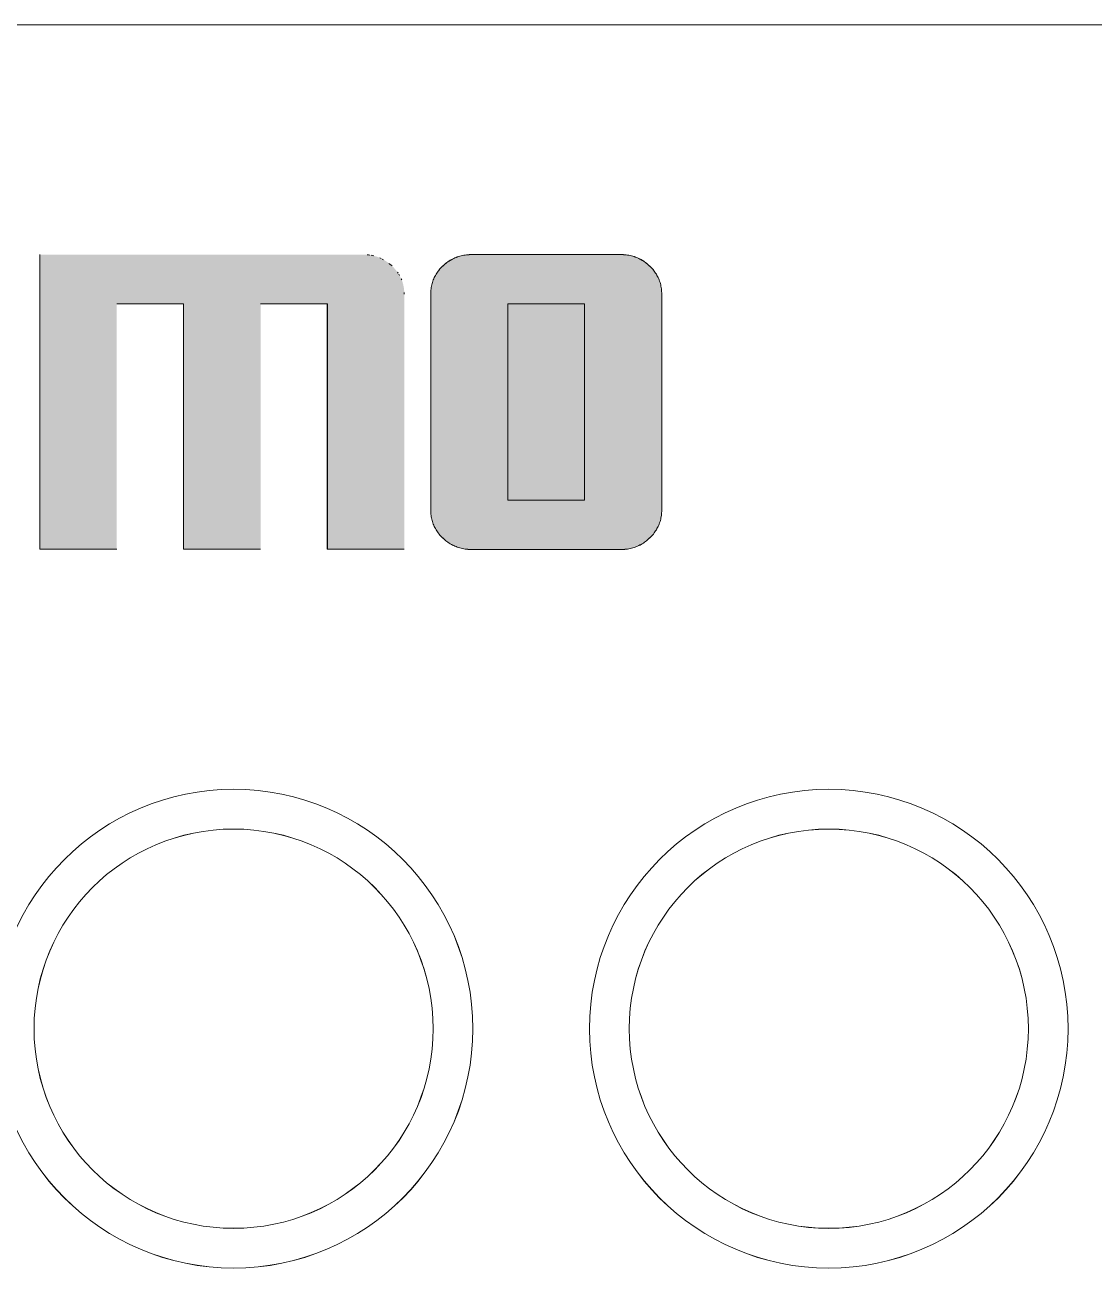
# Model space of a CAD drawing. Header units: millimetres. Extents: x 1359 to 3577, y 1336 to 3557.
# Drawn here: x 3087.07 to 3096.16, y 3298.36 to 3308.93 of the extents above; entities that cross this region are included whole.
import ezdxf
from ezdxf.xclip import XClip

# ---------------------------------------------------------------- set-up
doc = ezdxf.new("R2010")
doc.units = ezdxf.units.MM
doc.header["$XCLIPFRAME"] = 2
doc.layers.add('000-PI-Oprema', color=30, linetype='Continuous', lineweight=5)

# ---------------------------------------------------------------- blocks, each defined once
blk = doc.blocks.new('MF127361_65')
at = {"true_color": 0x231f20}
blk.add_hatch(color=250, dxfattribs=at).paths.add_polyline_path([(143.3082099914551, 195.9500549316406), (144.0589211099678, 195.9500549316406), (144.0589211099678, 194.9922632952531), (143.3082099914551, 194.9922632952531)])
blk = doc.blocks.new('MF127231_61')
at = {"true_color": 0x231f20}
blk.add_hatch(color=250, dxfattribs=at).paths.add_polyline_path([(142.0375080532498, 195.948289320204), (143.2221358451579, 195.948289320204), (143.2221358451579, 194.9904976838165), (142.0375080532498, 194.9904976838165)])

msp = doc.modelspace()

# ---------------------------------------------------------------- hatches: boundary and pattern name
at = {"layer": '000-PI-Oprema', "linetype": 'ByBlock', "lineweight": 0}
for points in [[(3087.197597890527, 3306.976697136848), (3087.197597890527, 3304.471114216056), (3087.85191034926, 3304.471114216056), (3087.85191034926, 3306.558638528488), (3088.419473358068, 3306.558638528488), (3088.419473358068, 3304.471114216056), (3089.073785816801, 3304.471114216056), (3089.073785816801, 3306.558638528488), (3089.641348825609, 3306.558638528488), (3089.641348825609, 3304.471114216056), (3090.296584194135, 3304.471114216056), (3090.296584194135, 3306.641696531788), (3090.296401609712, 3306.653275558925), (3090.295854123471, 3306.664709987457), (3090.294942136055, 3306.675999416842), (3090.29366604805, 3306.687143446539), (3090.292026260127, 3306.698141675999), (3090.290023172844, 3306.708993704695), (3090.287657186842, 3306.719699132071), (3090.284928702766, 3306.730257557585), (3090.281838121171, 3306.740668580711), (3090.27838584273, 3306.750931800878), (3090.274572268028, 3306.761046817581), (3090.27039779768, 3306.771013230256), (3090.265862832328, 3306.780830638356), (3090.260967772587, 3306.79049864136), (3090.255713019013, 3306.800016838704), (3090.250098972278, 3306.80938482987), (3090.244126032996, 3306.818602214309), (3090.237794601782, 3306.827668591457), (3090.231105079221, 3306.836583560802), (3090.224057865986, 3306.845346721795), (3090.216653362661, 3306.85395767388), (3090.208891969831, 3306.862416016531), (3090.200774088169, 3306.870721349191), (3090.192300118231, 3306.878873271333), (3090.183691515749, 3306.886784796869), (3090.174938714352, 3306.894368672674), (3090.16604171401, 3306.901624097667), (3090.157000514724, 3306.908550270728), (3090.147815116552, 3306.915146390766), (3090.138485519436, 3306.921411656684), (3090.129011723404, 3306.927345267392), (3090.119393728428, 3306.93294642177), (3090.109631534537, 3306.938214318743), (3090.09972514173, 3306.943148157199), (3090.089674549979, 3306.947747136055), (3090.079479759313, 3306.952010454192), (3090.069140769732, 3306.955937310526), (3090.058657581236, 3306.959526903953), (3090.048030193766, 3306.962778433375), (3090.03725860741, 3306.965691097696), (3090.026342822139, 3306.968264095824), (3090.015282837923, 3306.970496626647), (3090.004078654763, 3306.972387889076), (3089.992730272717, 3306.973937082006), (3089.981237691727, 3306.975143404361), (3089.969600911822, 3306.976006055007), (3089.957819932972, 3306.976524232869), (3089.945894755207, 3306.976697136848)], [(3087.19763258628, 3306.976367919116), (3087.19763258628, 3304.470784998324), (3087.851945045013, 3304.470784998324), (3087.851945045013, 3306.558309310756), (3088.419508053821, 3306.558309310756), (3088.419508053821, 3304.470784998324), (3089.073820512554, 3304.470784998324), (3089.073820512554, 3306.558309310756), (3089.641383521363, 3306.558309310756), (3089.641383521363, 3304.470784998324), (3090.296618889888, 3304.470784998324), (3090.296618889888, 3306.641367314056), (3090.296436305465, 3306.652946341193), (3090.295888819224, 3306.664380769726), (3090.294976831809, 3306.675670199111), (3090.293700743803, 3306.686814228808), (3090.292060955881, 3306.697812458267), (3090.290057868597, 3306.708664486963), (3090.287691882595, 3306.719369914339), (3090.284963398519, 3306.729928339853), (3090.281872816924, 3306.740339362979), (3090.278420538483, 3306.750602583146), (3090.274606963781, 3306.760717599849), (3090.270432493433, 3306.770684012525), (3090.265897528081, 3306.780501420624), (3090.26100246834, 3306.790169423628), (3090.255747714766, 3306.799687620973), (3090.250133668031, 3306.809055612139), (3090.244160728749, 3306.818272996577), (3090.237829297535, 3306.827339373725), (3090.231139774975, 3306.83625434307), (3090.224092561739, 3306.845017504063), (3090.216688058414, 3306.853628456149), (3090.208926665584, 3306.862086798799), (3090.200808783922, 3306.870392131459), (3090.192334813984, 3306.878544053601), (3090.183726211502, 3306.886455579137), (3090.174973410105, 3306.894039454943), (3090.166076409763, 3306.901294879935), (3090.157035210477, 3306.908221052996), (3090.147849812305, 3306.914817173034), (3090.138520215189, 3306.921082438952), (3090.129046419157, 3306.92701604966), (3090.119428424181, 3306.932617204038), (3090.10966623029, 3306.937885101011), (3090.099759837483, 3306.942818939468), (3090.089709245733, 3306.947417918323), (3090.079514455067, 3306.95168123646), (3090.069175465485, 3306.955608092794), (3090.058692276989, 3306.959197686221), (3090.048064889519, 3306.962449215644), (3090.037293303163, 3306.965361879964), (3090.026377517892, 3306.967934878092), (3090.015317533676, 3306.970167408916), (3090.004113350516, 3306.972058671345), (3089.992764968471, 3306.973607864275), (3089.98127238748, 3306.974814186629), (3089.969635607575, 3306.975676837275), (3089.957854628725, 3306.976195015137), (3089.94592945096, 3306.976367919116)]]:
    msp.add_hatch(color=0, dxfattribs=at).paths.add_polyline_path(points)
h = msp.add_hatch(color=0, dxfattribs=at)
h.paths.add_polyline_path([(3090.872081872849, 3306.976190191042), (3090.860041413938, 3306.97601728707), (3090.848145553538, 3306.975499109209), (3090.836394692089, 3306.974636458555), (3090.824789230262, 3306.973430136215), (3090.813329568527, 3306.971880943278), (3090.80201610744, 3306.969989680842), (3090.790849247585, 3306.967757150018), (3090.779829389461, 3306.965184151897), (3090.768956933653, 3306.962271487577), (3090.758232280687, 3306.959019958147), (3090.747655831148, 3306.955430364727), (3090.737227985535, 3306.951503508386), (3090.726949144404, 3306.947240190249), (3090.71681970831, 3306.942641211408), (3090.70684007781, 3306.937707372945), (3090.697010653459, 3306.932439475979), (3090.687331835785, 3306.926838321586), (3090.677804025372, 3306.920904710893), (3090.66842762269, 3306.914639444967), (3090.659203028352, 3306.908043324929), (3090.650130642915, 3306.901117151861), (3090.641210866876, 3306.893861726883), (3090.632444100791, 3306.886277851063), (3090.623830745246, 3306.878366325527), (3090.615472072577, 3306.870108391002), (3090.607469088094, 3306.861714670184), (3090.599821791797, 3306.853183961412), (3090.592530183743, 3306.844515063054), (3090.585594263846, 3306.835706773421), (3090.579014032164, 3306.826757890896), (3090.572789488668, 3306.817667213796), (3090.566920633386, 3306.808433540475), (3090.561407466319, 3306.799055669278), (3090.556249987438, 3306.789532398554), (3090.551448196742, 3306.779862526655), (3090.547002094261, 3306.770044851906), (3090.542911679966, 3306.760078172661), (3090.539176953886, 3306.749961287274), (3090.535797915991, 3306.739692994084), (3090.532774566282, 3306.72927209143), (3090.530106904787, 3306.718697377673), (3090.527794931508, 3306.707967651146), (3090.525838646414, 3306.697081710194), (3090.524238049506, 3306.686038353171), (3090.522993140812, 3306.67483637841), (3090.522103920304, 3306.663474584264), (3090.521570388011, 3306.651951769079), (3090.521392543933, 3306.640266731196), (3090.521392543933, 3304.805607792809), (3090.521570388011, 3304.794028759217), (3090.522103920304, 3304.782594325068), (3090.522993140812, 3304.771304890888), (3090.524238049506, 3304.760160857204), (3090.525838646414, 3304.749162624514), (3090.527794931508, 3304.738310593351), (3090.530106904787, 3304.727605164251), (3090.532774566282, 3304.717046737718), (3090.535797915991, 3304.706635714279), (3090.539176953886, 3304.69637249444), (3090.542911679966, 3304.686257478741), (3090.547002094261, 3304.676291067688), (3090.551448196742, 3304.666473661815), (3090.556249987438, 3304.656805661642), (3090.561407466319, 3304.64728746768), (3090.566920633386, 3304.637919480458), (3090.572789488668, 3304.628702100486), (3090.579014032164, 3304.619635728293), (3090.585594263846, 3304.610720764398), (3090.592530183743, 3304.601957609328), (3090.599821791797, 3304.593346663594), (3090.607469088094, 3304.584888327718), (3090.615472072577, 3304.576583002232), (3090.623830745246, 3304.568431087635), (3090.632444100791, 3304.560413606447), (3090.641210866876, 3304.552741801974), (3090.650130642915, 3304.5454152735), (3090.659203028352, 3304.53843362031), (3090.66842762269, 3304.531796441686), (3090.677804025372, 3304.525503336929), (3090.687331835785, 3304.51955390532), (3090.697010653459, 3304.513947746153), (3090.70684007781, 3304.508684458709), (3090.71681970831, 3304.503763642282), (3090.726949144404, 3304.499184896154), (3090.737227985535, 3304.494947819618), (3090.747655831148, 3304.491052011963), (3090.758232280687, 3304.487497072481), (3090.768956933653, 3304.48428260045), (3090.779829389461, 3304.481408195166), (3090.790849247585, 3304.478873455908), (3090.80201610744, 3304.47667798198), (3090.813329568527, 3304.474821372645), (3090.824789230262, 3304.473303227223), (3090.836394692089, 3304.472123144984), (3090.848145553538, 3304.471280725218), (3090.860041413938, 3304.47077556721), (3090.872081872849, 3304.470607270257), (3092.138254920153, 3304.470607270257), (3092.150069474288, 3304.47077556721), (3092.161749042587, 3304.471280725218), (3092.173293224581, 3304.472123144984), (3092.184701619686, 3304.473303227223), (3092.195973827491, 3304.474821372645), (3092.207109447381, 3304.47667798198), (3092.21810807886, 3304.478873455908), (3092.228969321399, 3304.481408195166), (3092.23969277453, 3304.48428260045), (3092.250278037669, 3304.487497072481), (3092.260724710317, 3304.491052011963), (3092.271032391976, 3304.494947819618), (3092.281200682091, 3304.499184896154), (3092.291229180164, 3304.503763642282), (3092.301117485638, 3304.508684458709), (3092.310865198046, 3304.513947746153), (3092.32047191683, 3304.51955390532), (3092.329937241493, 3304.525503336929), (3092.33926077148, 3304.531796441686), (3092.348442106291, 3304.53843362031), (3092.35748084543, 3304.5454152735), (3092.366376588341, 3304.552741801974), (3092.375128934525, 3304.560413606447), (3092.383737483427, 3304.568431087635), (3092.392096156358, 3304.576583002232), (3092.400099141656, 3304.584888327718), (3092.407746439205, 3304.593346663594), (3092.415038049005, 3304.601957609328), (3092.421973970997, 3304.610720764398), (3092.428554205095, 3304.619635728293), (3092.434778751298, 3304.628702100486), (3092.440647609519, 3304.637919480458), (3092.446160779758, 3304.64728746768), (3092.451318261928, 3304.656805661642), (3092.456120056, 3304.666473661815), (3092.460566161915, 3304.676291067688), (3092.464656579645, 3304.686257478741), (3092.468391309101, 3304.69637249444), (3092.471770350285, 3304.706635714279), (3092.474793703108, 3304.717046737718), (3092.477461367542, 3304.727605164251), (3092.479773343557, 3304.738310593351), (3092.481729631096, 3304.749162624514), (3092.483330230099, 3304.760160857204), (3092.484575140481, 3304.771304890888), (3092.485464362269, 3304.782594325068), (3092.485997895377, 3304.794028759217), (3092.486175739747, 3304.805607792809), (3092.486175739747, 3306.640266731196), (3092.485997895377, 3306.651951769079), (3092.485464362269, 3306.663474584264), (3092.484575140481, 3306.67483637841), (3092.483330230099, 3306.686038353171), (3092.481729631096, 3306.697081710194), (3092.479773343557, 3306.707967651146), (3092.477461367542, 3306.718697377673), (3092.474793703108, 3306.72927209143), (3092.471770350285, 3306.739692994084), (3092.468391309101, 3306.749961287274), (3092.464656579645, 3306.760078172661), (3092.460566161915, 3306.770044851906), (3092.456120056, 3306.779862526655), (3092.451318261928, 3306.789532398554), (3092.446160779758, 3306.799055669278), (3092.440647609519, 3306.808433540475), (3092.434778751298, 3306.817667213796), (3092.428554205095, 3306.826757890896), (3092.421973970997, 3306.835706773421), (3092.415038049005, 3306.844515063054), (3092.407746439205, 3306.853183961412), (3092.400099141656, 3306.861714670184), (3092.392096156358, 3306.870108391002), (3092.383737483427, 3306.878366325527), (3092.375128934525, 3306.886277851063), (3092.366376588341, 3306.893861726883), (3092.35748084543, 3306.901117151861), (3092.348442106291, 3306.908043324929), (3092.33926077148, 3306.914639444967), (3092.329937241493, 3306.920904710893), (3092.32047191683, 3306.926838321586), (3092.310865198046, 3306.932439475979), (3092.301117485638, 3306.937707372945), (3092.291229180164, 3306.942641211408), (3092.281200682091, 3306.947240190249), (3092.271032391976, 3306.951503508386), (3092.260724710317, 3306.955430364727), (3092.250278037669, 3306.959019958147), (3092.23969277453, 3306.962271487577), (3092.228969321399, 3306.965184151897), (3092.21810807886, 3306.967757150018), (3092.207109447381, 3306.969989680842), (3092.195973827491, 3306.971880943278), (3092.184701619686, 3306.973430136215), (3092.173293224581, 3306.974636458555), (3092.161749042587, 3306.975499109209), (3092.150069474288, 3306.97601728707), (3092.138254920153, 3306.976190191042)])
h.paths.add_polyline_path([(3091.176627884955, 3306.558131582689), (3091.831863198504, 3306.558131582689), (3091.831863198504, 3304.889588568378), (3091.176627884955, 3304.889588568378)])
h = msp.add_hatch(color=0, dxfattribs=at)
h.paths.add_polyline_path([(3090.872116568602, 3306.975860973311), (3090.860076109691, 3306.975688069339), (3090.848180249292, 3306.975169891477), (3090.836429387842, 3306.974307240824), (3090.824823926016, 3306.973100918483), (3090.813364264281, 3306.971551725546), (3090.802050803193, 3306.96966046311), (3090.790883943338, 3306.967427932286), (3090.779864085214, 3306.964854934165), (3090.768991629406, 3306.961942269845), (3090.75826697644, 3306.958690740415), (3090.747690526901, 3306.955101146996), (3090.737262681288, 3306.951174290654), (3090.726983840157, 3306.946910972518), (3090.716854404063, 3306.942311993676), (3090.706874773563, 3306.937378155213), (3090.697045349212, 3306.932110258247), (3090.687366531538, 3306.926509103854), (3090.677838721125, 3306.920575493161), (3090.668462318443, 3306.914310227236), (3090.659237724105, 3306.907714107198), (3090.650165338668, 3306.90078793413), (3090.641245562629, 3306.893532509152), (3090.632478796544, 3306.885948633331), (3090.623865440999, 3306.878037107796), (3090.61550676833, 3306.86977917327), (3090.607503783847, 3306.861385452452), (3090.59985648755, 3306.85285474368), (3090.592564879496, 3306.844185845322), (3090.585628959599, 3306.83537755569), (3090.579048727917, 3306.826428673165), (3090.572824184421, 3306.817337996064), (3090.566955329139, 3306.808104322743), (3090.561442162072, 3306.798726451547), (3090.556284683191, 3306.789203180822), (3090.551482892495, 3306.779533308923), (3090.547036790014, 3306.769715634175), (3090.542946375719, 3306.75974895493), (3090.539211649639, 3306.749632069543), (3090.535832611744, 3306.739363776353), (3090.532809262035, 3306.728942873699), (3090.53014160054, 3306.718368159942), (3090.527829627261, 3306.707638433414), (3090.525873342167, 3306.696752492462), (3090.524272745259, 3306.68570913544), (3090.523027836565, 3306.674507160678), (3090.522138616057, 3306.663145366532), (3090.521605083764, 3306.651622551348), (3090.521427239686, 3306.639937513464), (3090.521427239686, 3304.805278575077), (3090.521605083764, 3304.793699541486), (3090.522138616057, 3304.782265107337), (3090.523027836565, 3304.770975673156), (3090.524272745259, 3304.759831639472), (3090.525873342167, 3304.748833406782), (3090.527829627261, 3304.73798137562), (3090.53014160054, 3304.72727594652), (3090.532809262035, 3304.716717519987), (3090.535832611744, 3304.706306496548), (3090.539211649639, 3304.696043276708), (3090.542946375719, 3304.685928261009), (3090.547036790014, 3304.675961849956), (3090.551482892495, 3304.666144444083), (3090.556284683191, 3304.65647644391), (3090.561442162072, 3304.646958249949), (3090.566955329139, 3304.637590262726), (3090.572824184421, 3304.628372882755), (3090.579048727917, 3304.619306510562), (3090.585628959599, 3304.610391546667), (3090.592564879496, 3304.601628391596), (3090.59985648755, 3304.593017445863), (3090.607503783847, 3304.584559109986), (3090.61550676833, 3304.5762537845), (3090.623865440999, 3304.568101869903), (3090.632478796544, 3304.560084388715), (3090.641245562629, 3304.552412584242), (3090.650165338668, 3304.545086055768), (3090.659237724105, 3304.538104402578), (3090.668462318443, 3304.531467223955), (3090.677838721125, 3304.525174119197), (3090.687366531538, 3304.519224687589), (3090.697045349212, 3304.513618528421), (3090.706874773563, 3304.508355240978), (3090.716854404063, 3304.503434424551), (3090.726983840157, 3304.498855678423), (3090.737262681288, 3304.494618601886), (3090.747690526901, 3304.490722794231), (3090.75826697644, 3304.48716785475), (3090.768991629406, 3304.483953382718), (3090.779864085214, 3304.481078977435), (3090.790883943338, 3304.478544238176), (3090.802050803193, 3304.476348764249), (3090.813364264281, 3304.474492154914), (3090.824823926016, 3304.472974009492), (3090.836429387842, 3304.471793927252), (3090.848180249292, 3304.470951507486), (3090.860076109691, 3304.470446349478), (3090.872116568602, 3304.470278052526), (3092.138289615907, 3304.470278052526), (3092.150104170041, 3304.470446349478), (3092.16178373834, 3304.470951507486), (3092.173327920334, 3304.471793927252), (3092.184736315439, 3304.472974009492), (3092.196008523244, 3304.474492154914), (3092.207144143134, 3304.476348764249), (3092.218142774613, 3304.478544238176), (3092.229004017152, 3304.481078977435), (3092.239727470283, 3304.483953382718), (3092.250312733422, 3304.48716785475), (3092.26075940607, 3304.490722794231), (3092.27106708773, 3304.494618601886), (3092.281235377844, 3304.498855678423), (3092.291263875917, 3304.503434424551), (3092.301152181391, 3304.508355240978), (3092.310899893799, 3304.513618528421), (3092.320506612583, 3304.519224687589), (3092.329971937246, 3304.525174119197), (3092.339295467233, 3304.531467223955), (3092.348476802044, 3304.538104402578), (3092.357515541184, 3304.545086055768), (3092.366411284094, 3304.552412584242), (3092.375163630279, 3304.560084388715), (3092.383772179181, 3304.568101869903), (3092.392130852111, 3304.5762537845), (3092.400133837409, 3304.584559109986), (3092.407781134958, 3304.593017445863), (3092.415072744758, 3304.601628391596), (3092.42200866675, 3304.610391546667), (3092.428588900848, 3304.619306510562), (3092.434813447051, 3304.628372882755), (3092.440682305272, 3304.637590262726), (3092.446195475512, 3304.646958249949), (3092.451352957682, 3304.65647644391), (3092.456154751753, 3304.666144444083), (3092.460600857668, 3304.675961849956), (3092.464691275398, 3304.685928261009), (3092.468426004854, 3304.696043276708), (3092.471805046038, 3304.706306496548), (3092.474828398861, 3304.716717519987), (3092.477496063295, 3304.72727594652), (3092.47980803931, 3304.73798137562), (3092.481764326849, 3304.748833406782), (3092.483364925853, 3304.759831639472), (3092.484609836234, 3304.770975673156), (3092.485499058022, 3304.782265107337), (3092.48603259113, 3304.793699541486), (3092.4862104355, 3304.805278575077), (3092.4862104355, 3306.639937513464), (3092.48603259113, 3306.651622551348), (3092.485499058022, 3306.663145366532), (3092.484609836234, 3306.674507160678), (3092.483364925853, 3306.68570913544), (3092.481764326849, 3306.696752492462), (3092.47980803931, 3306.707638433414), (3092.477496063295, 3306.718368159942), (3092.474828398861, 3306.728942873699), (3092.471805046038, 3306.739363776353), (3092.468426004854, 3306.749632069543), (3092.464691275398, 3306.75974895493), (3092.460600857668, 3306.769715634175), (3092.456154751753, 3306.779533308923), (3092.451352957682, 3306.789203180822), (3092.446195475512, 3306.798726451547), (3092.440682305272, 3306.808104322743), (3092.434813447051, 3306.817337996064), (3092.428588900848, 3306.826428673165), (3092.42200866675, 3306.83537755569), (3092.415072744758, 3306.844185845322), (3092.407781134958, 3306.85285474368), (3092.400133837409, 3306.861385452452), (3092.392130852111, 3306.86977917327), (3092.383772179181, 3306.878037107796), (3092.375163630279, 3306.885948633331), (3092.366411284094, 3306.893532509152), (3092.357515541184, 3306.90078793413), (3092.348476802044, 3306.907714107198), (3092.339295467233, 3306.914310227236), (3092.329971937246, 3306.920575493161), (3092.320506612583, 3306.926509103854), (3092.310899893799, 3306.932110258247), (3092.301152181391, 3306.937378155213), (3092.291263875917, 3306.942311993676), (3092.281235377844, 3306.946910972518), (3092.27106708773, 3306.951174290654), (3092.26075940607, 3306.955101146996), (3092.250312733422, 3306.958690740415), (3092.239727470283, 3306.961942269845), (3092.229004017152, 3306.964854934165), (3092.218142774613, 3306.967427932286), (3092.207144143134, 3306.96966046311), (3092.196008523244, 3306.971551725546), (3092.184736315439, 3306.973100918483), (3092.173327920334, 3306.974307240824), (3092.16178373834, 3306.975169891477), (3092.150104170041, 3306.975688069339), (3092.138289615907, 3306.975860973311)])
h.paths.add_polyline_path([(3091.176662580709, 3306.557802364958), (3091.831897894257, 3306.557802364958), (3091.831897894257, 3304.889259350646), (3091.176662580709, 3304.889259350646)])

# ---------------------------------------------------------------- linework, layer by layer
at = {"layer": '000-PI-Oprema', "color": 0, "linetype": 'ByBlock', "lineweight": 0}
for p, q in [((3107.885408256307, 3308.928269487918), (3060.84689312977, 3308.928269487918)), ((3107.88544295206, 3308.927940270187), (3060.846927825523, 3308.927940270187)), ((3107.88544295206, 3308.927940270187), (3060.846927825523, 3308.927940270187))]:
    msp.add_line(p, q, dxfattribs=at)
at = {"layer": '000-PI-Oprema', "color": 0, "linetype": 'ByBlock', "lineweight": 0, "ltscale": 0.25}
for centre, radius in [((3088.844926105989, 3300.3972841713), 2.034654665596243), ((3088.844960801742, 3300.396954953569), 2.034654665596243), ((3093.906525384957, 3300.397223646971), 2.034654665596243), ((3093.90656008071, 3300.396894429239), 2.034654665596243), ((3088.844926105989, 3300.3972841713), 1.696692265721726), ((3088.844960801742, 3300.396954953569), 1.696692265721726), ((3093.906525384957, 3300.397223646971), 1.696692265721726), ((3093.90656008071, 3300.396894429239), 1.696692265721726)]:
    msp.add_circle(centre, radius, dxfattribs=at)

# ---------------------------------------------------------------- block references
at = {"layer": '000-PI-Oprema', "color": 0, "linetype": 'ByBlock', "lineweight": 0}
ref = msp.add_blockref('MF127231_61', (2715.627392332231, 2794.376197584435), dxfattribs=dict(at, xscale=2.616, yscale=2.616, zscale=2.616))
XClip(ref).set_block_clipping_path([(142.0375080532498, 195.9479448106554), (142.0375080532498, 194.9908542209201), (142.2876219855414, 194.9908542209201), (142.2876219855414, 195.7881354437934), (142.5049321492513, 195.7881354437934), (142.5049321492513, 194.9908542209201), (142.7550568474664, 194.9908542209201), (142.7550568474664, 195.7881354437934), (142.9720117357042, 195.7881354437934), (142.9720117357042, 194.9908542209201), (143.2221364339193, 194.9908542209201), (143.2221364339193, 195.819894917806), (143.2220666485559, 195.8243612807474), (143.2218573921502, 195.8287657396293), (143.2215088142289, 195.8331087430318), (143.2210210643188, 195.8373907395352), (143.2203942919464, 195.8416121777193), (143.2196286466387, 195.8457735061646), (143.2187242779221, 195.849875173451), (143.2176813353237, 195.8539176281588), (143.2164999683698, 195.857901318868), (143.2151803265874, 195.8618266941589), (143.2137225595031, 195.8656942026115), (143.2121268166436, 195.869504292806), (143.2103932475357, 195.8732574133225), (143.208522001706, 195.8769540127413), (143.2065132286814, 195.8805945396423), (143.2043670779884, 195.8841794426059), (143.2020836991538, 195.887709170212), (143.1996632417043, 195.8911841710409), (143.1971058551667, 195.8946048936726), (143.1944116890676, 195.8979717866874), (143.1915808929338, 195.9012852986654), (143.1886136162919, 195.9045458781867), (143.1855100086687, 195.9077539738314), (143.1822702195909, 195.9109100341797), (143.1789775190837, 195.9139327930202), (143.1756266667029, 195.9168268187056), (143.1722182745735, 195.9195921205812), (143.1687529548206, 195.9222287079925), (143.165231319569, 195.9247365902849), (143.1616539809439, 195.9271157768038), (143.1580215510702, 195.9293662768946), (143.1543346420728, 195.9314880999028), (143.1505938660767, 195.9334812551737), (143.146799835207, 195.9353457520528), (143.1429531615887, 195.9370815998856), (143.1390544573466, 195.9386888080173), (143.1351043346058, 195.9401673857935), (143.1311034054913, 195.9415173425596), (143.1270522821281, 195.942738687661), (143.1229515766411, 195.943831430443), (143.1188019011553, 195.9447955802513), (143.1146038677958, 195.945631146431), (143.1103580886874, 195.9463381383277), (143.1060651759552, 195.9469165652868), (143.1017257417242, 195.9473664366537), (143.0973403981193, 195.9476877617738), (143.0929097572656, 195.9478805499926), (143.088434431288, 195.9479448106554)])
ref = msp.add_blockref('MF127231_61', (2715.627427027985, 2794.375868366704), dxfattribs=dict(at, xscale=2.616, yscale=2.616, zscale=2.616))
XClip(ref).set_block_clipping_path([(142.0375080532498, 195.9479448106554), (142.0375080532498, 194.9908542209201), (142.2876219855414, 194.9908542209201), (142.2876219855414, 195.7881354437934), (142.5049321492513, 195.7881354437934), (142.5049321492513, 194.9908542209201), (142.7550568474664, 194.9908542209201), (142.7550568474664, 195.7881354437934), (142.9720117357042, 195.7881354437934), (142.9720117357042, 194.9908542209201), (143.2221364339193, 194.9908542209201), (143.2221364339193, 195.819894917806), (143.2220666485559, 195.8243612807474), (143.2218573921502, 195.8287657396293), (143.2215088142289, 195.8331087430318), (143.2210210643188, 195.8373907395352), (143.2203942919464, 195.8416121777193), (143.2196286466387, 195.8457735061646), (143.2187242779221, 195.849875173451), (143.2176813353237, 195.8539176281588), (143.2164999683698, 195.857901318868), (143.2151803265874, 195.8618266941589), (143.2137225595031, 195.8656942026115), (143.2121268166436, 195.869504292806), (143.2103932475357, 195.8732574133225), (143.208522001706, 195.8769540127413), (143.2065132286814, 195.8805945396423), (143.2043670779884, 195.8841794426059), (143.2020836991538, 195.887709170212), (143.1996632417043, 195.8911841710409), (143.1971058551667, 195.8946048936726), (143.1944116890676, 195.8979717866874), (143.1915808929338, 195.9012852986654), (143.1886136162919, 195.9045458781867), (143.1855100086687, 195.9077539738314), (143.1822702195909, 195.9109100341797), (143.1789775190837, 195.9139327930202), (143.1756266667029, 195.9168268187056), (143.1722182745735, 195.9195921205812), (143.1687529548206, 195.9222287079925), (143.165231319569, 195.9247365902849), (143.1616539809439, 195.9271157768038), (143.1580215510702, 195.9293662768946), (143.1543346420728, 195.9314880999028), (143.1505938660767, 195.9334812551737), (143.146799835207, 195.9353457520528), (143.1429531615887, 195.9370815998856), (143.1390544573466, 195.9386888080173), (143.1351043346058, 195.9401673857935), (143.1311034054913, 195.9415173425596), (143.1270522821281, 195.942738687661), (143.1229515766411, 195.943831430443), (143.1188019011553, 195.9447955802513), (143.1146038677958, 195.945631146431), (143.1103580886874, 195.9463381383277), (143.1060651759552, 195.9469165652868), (143.1017257417242, 195.9473664366537), (143.0973403981193, 195.9476877617738), (143.0929097572656, 195.9478805499926), (143.088434431288, 195.9479448106554)])
ref = msp.add_blockref('MF127361_65', (2715.627392332231, 2794.376197584435), dxfattribs=dict(at, xscale=2.616, yscale=2.616, zscale=2.616))
XClip(ref).set_block_clipping_path([(143.4422672695584, 195.9479448106554), (143.4376246146214, 195.9478805499926), (143.4330438637439, 195.9476877617738), (143.4285245683458, 195.9473664366537), (143.424066279847, 195.9469165652868), (143.4196685496672, 195.9463381383277), (143.4153309292264, 195.945631146431), (143.4110529699443, 195.9447955802513), (143.406834223241, 195.9438314304431), (143.4026742405362, 195.942738687661), (143.3985725732497, 195.9415173425596), (143.3945287728015, 195.9401673857935), (143.3905423906114, 195.9386888080173), (143.3866129780993, 195.9370815998855), (143.382740086685, 195.9353457520529), (143.3789232677884, 195.9334812551737), (143.3751620728293, 195.9314880999028), (143.3714560532276, 195.9293662768946), (143.3678047604031, 195.9271157768038), (143.3642077457758, 195.9247365902849), (143.3606645607654, 195.9222287079925), (143.3571747567919, 195.9195921205812), (143.353737885275, 195.9168268187056), (143.3503534976347, 195.9139327930202), (143.3470211452908, 195.9109100341797), (143.343868270173, 195.9077522277955), (143.340847772924, 195.9045390871817), (143.337959812416, 195.9012704534663), (143.335204547521, 195.8979461677771), (143.3325821371113, 195.894566071242), (143.3300927400589, 195.8911300049888), (143.327736515236, 195.8876378101454), (143.3255136215147, 195.8840893278397), (143.3234242177672, 195.8804843991995), (143.3214684628655, 195.8768228653527), (143.3196465156819, 195.8731045674272), (143.3179585350885, 195.8693293465509), (143.3164046799573, 195.8654970438515), (143.3149851091605, 195.861607500457), (143.3136999815703, 195.8576605574953), (143.3125494560587, 195.8536560560941), (143.311533691498, 195.8495938373814), (143.3106528467603, 195.8454737424851), (143.3099070807176, 195.8412956125329), (143.3092965522421, 195.8370592886528), (143.308821420206, 195.8327646119727), (143.3084818434814, 195.8284114236204), (143.3082779809403, 195.8239995647237), (143.3082099914551, 195.8195288764106), (143.3082099914551, 195.1178705851237), (143.3082779809404, 195.1135270879715), (143.3084818434814, 195.1092281778163), (143.308821420206, 195.1049744808012), (143.3092965522421, 195.1007666230693), (143.3099070807176, 195.0966052307637), (143.3106528467603, 195.0924909300274), (143.311533691498, 195.0884243470038), (143.3125494560587, 195.0844061078358), (143.3136999815702, 195.0804368386666), (143.3149851091605, 195.0765171656393), (143.3164046799572, 195.072647714897), (143.3179585350885, 195.0688291125827), (143.3196465156819, 195.0650619848398), (143.3214684628655, 195.0613469578111), (143.3234242177672, 195.05768465764), (143.3255136215147, 195.0540757104693), (143.327736515236, 195.0505207424424), (143.3300927400589, 195.0470203797023), (143.3325821371113, 195.043575248392), (143.335204547521, 195.0401859746548), (143.337959812416, 195.0368531846338), (143.340847772924, 195.033577504472), (143.343868270173, 195.0303595603126), (143.3470211452908, 195.0271999782986), (143.3503534976347, 195.0241753659498), (143.353737885275, 195.0212759915693), (143.3571747567919, 195.0185021635559), (143.3606645607654, 195.0158541903084), (143.3642077457758, 195.0133323802257), (143.3678047604031, 195.0109370417065), (143.3714560532275, 195.0086684831499), (143.3751620728293, 195.0065270129546), (143.3789232677884, 195.0045129395194), (143.382740086685, 195.0026265712432), (143.3866129780993, 195.0008682165249), (143.3905423906114, 194.9992381837633), (143.3945287728015, 194.9977367813573), (143.3985725732497, 194.9963643177056), (143.4026742405362, 194.9951211012072), (143.406834223241, 194.9940074402609), (143.4110529699443, 194.9930236432656), (143.4153309292263, 194.99217001862), (143.4196685496672, 194.991446874723), (143.424066279847, 194.9908545199736), (143.4285245683458, 194.9903932627705), (143.4330438637439, 194.9900634115125), (143.4376246146214, 194.9898652745986), (143.4422672695584, 194.9897991604275), (143.9262816535102, 194.9897991604275), (143.9307569537879, 194.9898652745986), (143.9351874147423, 194.9900634115125), (143.939572270049, 194.9903932627705), (143.9439107533836, 194.9908545199736), (143.9482020984216, 194.991446874723), (143.9524455388387, 194.99217001862), (143.9566403083105, 194.9930236432656), (143.9607856405125, 194.9940074402609), (143.9648807691204, 194.9951211012072), (143.9689249278096, 194.9963643177056), (143.9729173502559, 194.9977367813572), (143.9768572701348, 194.9992381837633), (143.980743921122, 195.0008682165249), (143.9845765368929, 195.0026265712432), (143.9883543511232, 195.0045129395194), (143.9920765974885, 195.0065270129545), (143.9957425096644, 195.0086684831499), (143.9993513213264, 195.0109370417065), (144.0029022661502, 195.0133323802256), (144.0063945778113, 195.0158541903084), (144.0098274899854, 195.0185021635559), (144.013200236348, 195.0212759915694), (144.0165120505747, 195.0241753659499), (144.0197621663412, 195.0271999782986), (144.0229575716849, 195.0303595603125), (144.0260169497733, 195.033577504472), (144.0289403052793, 195.0368531846338), (144.0317276428757, 195.0401859746549), (144.0343789672349, 195.043575248392), (144.0368942830298, 195.0470203797022), (144.0392735949331, 195.0505207424424), (144.0415169076174, 195.0540757104693), (144.0436242257555, 195.05768465764), (144.0455955540202, 195.0613469578111), (144.0474308970841, 195.0650619848398), (144.0491302596198, 195.0688291125827), (144.0506936463003, 195.072647714897), (144.052121061798, 195.0765171656393), (144.0534125107858, 195.0804368386667), (144.0545679979364, 195.0844061078358), (144.0555875279224, 195.0884243470038), (144.0564711054166, 195.0924909300275), (144.0572187350917, 195.0966052307636), (144.0578304216205, 195.1007666230693), (144.0583061696755, 195.1049744808012), (144.0586459839295, 195.1092281778163), (144.0588498690553, 195.1135270879715), (144.0589178297255, 195.1178705851237), (144.0589178297255, 195.8195288764106), (144.0588498690553, 195.8239995647237), (144.0586459839295, 195.8284114236204), (144.0583061696755, 195.8327646119727), (144.0578304216205, 195.8370592886529), (144.0572187350917, 195.8412956125329), (144.0564711054166, 195.845473742485), (144.0555875279224, 195.8495938373814), (144.0545679979363, 195.8536560560941), (144.0534125107858, 195.8576605574952), (144.052121061798, 195.861607500457), (144.0506936463002, 195.8654970438515), (144.0491302596198, 195.8693293465508), (144.047430897084, 195.8731045674272), (144.0455955540202, 195.8768228653527), (144.0436242257556, 195.8804843991995), (144.0415169076174, 195.8840893278397), (144.0392735949331, 195.8876378101454), (144.0368942830298, 195.8911300049888), (144.0343789672349, 195.894566071242), (144.0317276428757, 195.8979461677771), (144.0289403052794, 195.9012704534663), (144.0260169497734, 195.9045390871817), (144.0229575716848, 195.9077522277955), (144.0197621663412, 195.9109100341797), (144.0165120505747, 195.9139327930202), (144.013200236348, 195.9168268187056), (144.0098274899854, 195.9195921205812), (144.0063945778113, 195.9222287079925), (144.0029022661502, 195.9247365902849), (143.9993513213264, 195.9271157768038), (143.9957425096644, 195.9293662768946), (143.9920765974885, 195.9314880999028), (143.9883543511232, 195.9334812551737), (143.9845765368929, 195.9353457520528), (143.980743921122, 195.9370815998856), (143.9768572701348, 195.9386888080173), (143.9729173502559, 195.9401673857935), (143.9689249278096, 195.9415173425596), (143.9648807691204, 195.942738687661), (143.9607856405125, 195.943831430443), (143.9566403083105, 195.9447955802513), (143.9524455388387, 195.945631146431), (143.9482020984216, 195.9463381383277), (143.9439107533836, 195.9469165652868), (143.939572270049, 195.9473664366537), (143.9351874147423, 195.9476877617738), (143.9307569537879, 195.9478805499926), (143.9262816535102, 195.9479448106554)])
ref = msp.add_blockref('MF127361_65', (2715.627427027985, 2794.375868366704), dxfattribs=dict(at, xscale=2.616, yscale=2.616, zscale=2.616))
XClip(ref).set_block_clipping_path([(143.4422672695584, 195.9479448106554), (143.4376246146214, 195.9478805499926), (143.4330438637439, 195.9476877617738), (143.4285245683458, 195.9473664366537), (143.424066279847, 195.9469165652868), (143.4196685496672, 195.9463381383277), (143.4153309292264, 195.945631146431), (143.4110529699443, 195.9447955802513), (143.406834223241, 195.9438314304431), (143.4026742405362, 195.942738687661), (143.3985725732497, 195.9415173425596), (143.3945287728015, 195.9401673857935), (143.3905423906114, 195.9386888080173), (143.3866129780993, 195.9370815998855), (143.382740086685, 195.9353457520529), (143.3789232677884, 195.9334812551737), (143.3751620728293, 195.9314880999028), (143.3714560532276, 195.9293662768946), (143.3678047604031, 195.9271157768038), (143.3642077457758, 195.9247365902849), (143.3606645607654, 195.9222287079925), (143.3571747567919, 195.9195921205812), (143.353737885275, 195.9168268187056), (143.3503534976347, 195.9139327930202), (143.3470211452908, 195.9109100341797), (143.343868270173, 195.9077522277955), (143.340847772924, 195.9045390871817), (143.337959812416, 195.9012704534663), (143.335204547521, 195.8979461677771), (143.3325821371113, 195.894566071242), (143.3300927400589, 195.8911300049888), (143.327736515236, 195.8876378101454), (143.3255136215147, 195.8840893278397), (143.3234242177672, 195.8804843991995), (143.3214684628655, 195.8768228653527), (143.3196465156819, 195.8731045674272), (143.3179585350885, 195.8693293465509), (143.3164046799573, 195.8654970438515), (143.3149851091605, 195.861607500457), (143.3136999815703, 195.8576605574953), (143.3125494560587, 195.8536560560941), (143.311533691498, 195.8495938373814), (143.3106528467603, 195.8454737424851), (143.3099070807176, 195.8412956125329), (143.3092965522421, 195.8370592886528), (143.308821420206, 195.8327646119727), (143.3084818434814, 195.8284114236204), (143.3082779809403, 195.8239995647237), (143.3082099914551, 195.8195288764106), (143.3082099914551, 195.1178705851237), (143.3082779809404, 195.1135270879715), (143.3084818434814, 195.1092281778163), (143.308821420206, 195.1049744808012), (143.3092965522421, 195.1007666230693), (143.3099070807176, 195.0966052307637), (143.3106528467603, 195.0924909300274), (143.311533691498, 195.0884243470038), (143.3125494560587, 195.0844061078358), (143.3136999815702, 195.0804368386666), (143.3149851091605, 195.0765171656393), (143.3164046799572, 195.072647714897), (143.3179585350885, 195.0688291125827), (143.3196465156819, 195.0650619848398), (143.3214684628655, 195.0613469578111), (143.3234242177672, 195.05768465764), (143.3255136215147, 195.0540757104693), (143.327736515236, 195.0505207424424), (143.3300927400589, 195.0470203797023), (143.3325821371113, 195.043575248392), (143.335204547521, 195.0401859746548), (143.337959812416, 195.0368531846338), (143.340847772924, 195.033577504472), (143.343868270173, 195.0303595603126), (143.3470211452908, 195.0271999782986), (143.3503534976347, 195.0241753659498), (143.353737885275, 195.0212759915693), (143.3571747567919, 195.0185021635559), (143.3606645607654, 195.0158541903084), (143.3642077457758, 195.0133323802257), (143.3678047604031, 195.0109370417065), (143.3714560532275, 195.0086684831499), (143.3751620728293, 195.0065270129546), (143.3789232677884, 195.0045129395194), (143.382740086685, 195.0026265712432), (143.3866129780993, 195.0008682165249), (143.3905423906114, 194.9992381837633), (143.3945287728015, 194.9977367813573), (143.3985725732497, 194.9963643177056), (143.4026742405362, 194.9951211012072), (143.406834223241, 194.9940074402609), (143.4110529699443, 194.9930236432656), (143.4153309292263, 194.99217001862), (143.4196685496672, 194.991446874723), (143.424066279847, 194.9908545199736), (143.4285245683458, 194.9903932627705), (143.4330438637439, 194.9900634115125), (143.4376246146214, 194.9898652745986), (143.4422672695584, 194.9897991604275), (143.9262816535102, 194.9897991604275), (143.9307569537879, 194.9898652745986), (143.9351874147423, 194.9900634115125), (143.939572270049, 194.9903932627705), (143.9439107533836, 194.9908545199736), (143.9482020984216, 194.991446874723), (143.9524455388387, 194.99217001862), (143.9566403083105, 194.9930236432656), (143.9607856405125, 194.9940074402609), (143.9648807691204, 194.9951211012072), (143.9689249278096, 194.9963643177056), (143.9729173502559, 194.9977367813572), (143.9768572701348, 194.9992381837633), (143.980743921122, 195.0008682165249), (143.9845765368929, 195.0026265712432), (143.9883543511232, 195.0045129395194), (143.9920765974885, 195.0065270129545), (143.9957425096644, 195.0086684831499), (143.9993513213264, 195.0109370417065), (144.0029022661502, 195.0133323802256), (144.0063945778113, 195.0158541903084), (144.0098274899854, 195.0185021635559), (144.013200236348, 195.0212759915694), (144.0165120505747, 195.0241753659499), (144.0197621663412, 195.0271999782986), (144.0229575716849, 195.0303595603125), (144.0260169497733, 195.033577504472), (144.0289403052793, 195.0368531846338), (144.0317276428757, 195.0401859746549), (144.0343789672349, 195.043575248392), (144.0368942830298, 195.0470203797022), (144.0392735949331, 195.0505207424424), (144.0415169076174, 195.0540757104693), (144.0436242257555, 195.05768465764), (144.0455955540202, 195.0613469578111), (144.0474308970841, 195.0650619848398), (144.0491302596198, 195.0688291125827), (144.0506936463003, 195.072647714897), (144.052121061798, 195.0765171656393), (144.0534125107858, 195.0804368386667), (144.0545679979364, 195.0844061078358), (144.0555875279224, 195.0884243470038), (144.0564711054166, 195.0924909300275), (144.0572187350917, 195.0966052307636), (144.0578304216205, 195.1007666230693), (144.0583061696755, 195.1049744808012), (144.0586459839295, 195.1092281778163), (144.0588498690553, 195.1135270879715), (144.0589178297255, 195.1178705851237), (144.0589178297255, 195.8195288764106), (144.0588498690553, 195.8239995647237), (144.0586459839295, 195.8284114236204), (144.0583061696755, 195.8327646119727), (144.0578304216205, 195.8370592886529), (144.0572187350917, 195.8412956125329), (144.0564711054166, 195.845473742485), (144.0555875279224, 195.8495938373814), (144.0545679979363, 195.8536560560941), (144.0534125107858, 195.8576605574952), (144.052121061798, 195.861607500457), (144.0506936463002, 195.8654970438515), (144.0491302596198, 195.8693293465508), (144.047430897084, 195.8731045674272), (144.0455955540202, 195.8768228653527), (144.0436242257556, 195.8804843991995), (144.0415169076174, 195.8840893278397), (144.0392735949331, 195.8876378101454), (144.0368942830298, 195.8911300049888), (144.0343789672349, 195.894566071242), (144.0317276428757, 195.8979461677771), (144.0289403052794, 195.9012704534663), (144.0260169497734, 195.9045390871817), (144.0229575716848, 195.9077522277955), (144.0197621663412, 195.9109100341797), (144.0165120505747, 195.9139327930202), (144.013200236348, 195.9168268187056), (144.0098274899854, 195.9195921205812), (144.0063945778113, 195.9222287079925), (144.0029022661502, 195.9247365902849), (143.9993513213264, 195.9271157768038), (143.9957425096644, 195.9293662768946), (143.9920765974885, 195.9314880999028), (143.9883543511232, 195.9334812551737), (143.9845765368929, 195.9353457520528), (143.980743921122, 195.9370815998856), (143.9768572701348, 195.9386888080173), (143.9729173502559, 195.9401673857935), (143.9689249278096, 195.9415173425596), (143.9648807691204, 195.942738687661), (143.9607856405125, 195.943831430443), (143.9566403083105, 195.9447955802513), (143.9524455388387, 195.945631146431), (143.9482020984216, 195.9463381383277), (143.9439107533836, 195.9469165652868), (143.939572270049, 195.9473664366537), (143.9351874147423, 195.9476877617738), (143.9307569537879, 195.9478805499926), (143.9262816535102, 195.9479448106554)])
ref = msp.add_blockref('MF127361_65', (2715.627392332231, 2794.376197584435), dxfattribs=dict(at, xscale=2.616, yscale=2.616, zscale=2.616))
XClip(ref).set_block_clipping_path([(143.5586791992188, 195.1503131906192), (143.8084458673994, 195.7881354437934)])
ref = msp.add_blockref('MF127361_65', (2715.627427027985, 2794.375868366704), dxfattribs=dict(at, xscale=2.616, yscale=2.616, zscale=2.616))
XClip(ref).set_block_clipping_path([(143.5586791992188, 195.1503131906192), (143.8084458673994, 195.7881354437934)])

doc.saveas('drawing.dxf')
